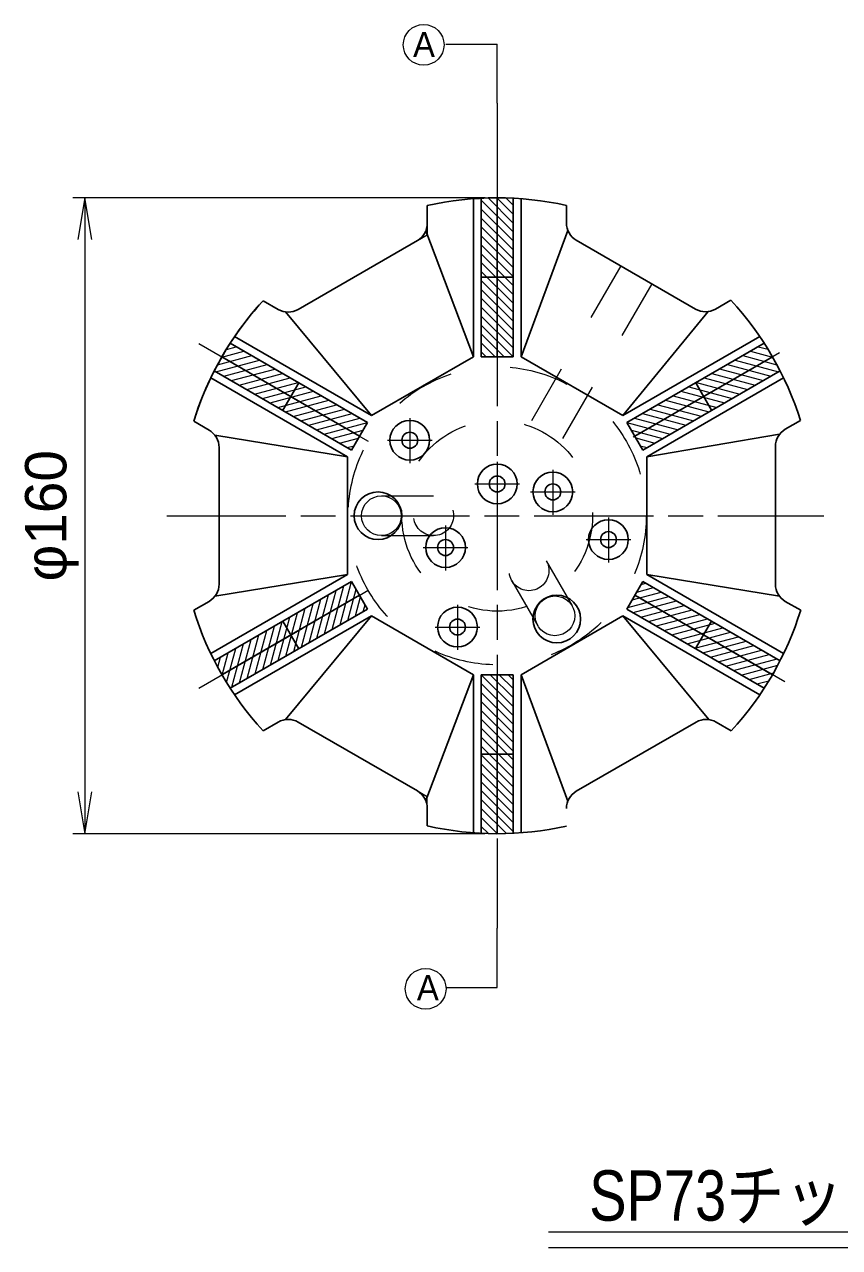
# Model space of a CAD drawing. Units: millimetres at full size, sheet at 1:2.5; details may follow other scales. Extents: x 6058 to 8158, y -37 to 1448.
# Drawn here: x 6767.2 to 6972.3, y 309.9 to 617.7 of the extents above; entities that cross this region are included whole.
import ezdxf
from ezdxf.enums import TextEntityAlignment as Align

# ---------------------------------------------------------------- set-up
doc = ezdxf.new("R2010")
doc.units = ezdxf.units.MM
doc.header["$LTSCALE"] = 2.5
for name, pattern in [('CHAIN', [18.5, 12, -1.5, 3.5, -1.5]), ('CHAIN_DOUBLE_DASH', [23.5, 12, -1.5, 3.5, -1.5, 3.5, -1.5]), ('DASHED_SPACED', [12, 6, -6])]:
    doc.linetypes.add(name, pattern=pattern)
for name, color, linetype, lineweight in [('1外形線', 7, 'Continuous', 30), ('2細い実線', 3, 'Continuous', 20), ('3隠れ線', 2, 'DASHED_SPACED', 13), ('4中心線', 1, 'CHAIN', 15), ('5想像線', 6, 'CHAIN_DOUBLE_DASH', 13), ('6寸法線', 4, 'Continuous', 13)]:
    doc.layers.add(name, color=color, linetype=linetype, lineweight=lineweight)
doc.styles.add('ＭＳ Ｐゴシック', font='')
doc.styles.get('ＭＳ Ｐゴシック').set_extended_font_data('MS PGothic')

# ---------------------------------------------------------------- blocks, each defined once
blk = doc.blocks.new('open_arrow')
at = {"color": 0, "linetype": 'Continuous', "lineweight": -2}
blk.add_lwpolyline([(7.5, 1.25), (0, 0), (7.5, -1.25)], dxfattribs=at)

msp = doc.modelspace()

# ---------------------------------------------------------------- linework, layer by layer
at = {"layer": '1外形線'}
for p, q in [((6880.173, 573.838), (6880.173, 534.063)), ((6882.173, 573.963), (6882.173, 534.063)), ((6886.173, 574.063), (6886.173, 534.063)), ((6890.173, 573.963), (6890.173, 534.063)), ((6892.173, 573.838), (6892.173, 534.063)), ((6868.579, 572.105), (6868.579, 567.621)), ((6903.579, 572.147), (6903.579, 567.73)), ((6866.079, 563.291), (6836.079, 545.971)), ((6868.205, 565.724), (6880.173, 534.063)), ((6903.949, 565.842), (6892.173, 534.063)), ((6936.079, 546.079), (6906.079, 563.4)), ((6882.173, 554.063), (6890.173, 554.063)), ((6827.254, 548.179), (6831.079, 545.971)), ((6944.962, 548.321), (6941.079, 546.079)), ((6832.899, 545.347), (6854.532, 519.26)), ((6917.814, 519.26), (6939.249, 545.455)), ((6820.086, 539.147), (6854.532, 519.26)), ((6917.814, 519.26), (6952.26, 539.147)), ((6818.978, 537.477), (6853.532, 517.528)), ((6918.814, 517.528), (6953.369, 537.477)), ((6816.891, 534.063), (6851.532, 514.063)), ((6854.532, 519.26), (6880.173, 534.063)), ((6882.173, 534.063), (6890.173, 534.063)), ((6892.173, 534.063), (6917.814, 519.26)), ((6920.814, 514.063), (6955.455, 534.063)), ((6814.978, 530.549), (6849.532, 510.599)), ((6922.814, 510.599), (6957.369, 530.549)), ((6814.086, 528.755), (6848.532, 508.867)), ((6836.212, 527.528), (6832.212, 520.599)), ((6923.814, 508.867), (6958.26, 528.755)), ((6940.135, 520.599), (6936.135, 527.528)), ((6809.79, 517.847), (6813.673, 515.605)), ((6853.532, 517.528), (6849.532, 510.599)), ((6922.814, 510.599), (6918.814, 517.528)), ((6962.498, 518.031), (6958.673, 515.823)), ((6815.129, 514.333), (6848.532, 508.867)), ((6923.814, 508.867), (6957.223, 514.558)), ((6816.173, 476.852), (6816.173, 511.275)), ((6956.173, 476.852), (6956.173, 511.493)), ((6848.532, 508.867), (6848.532, 479.26)), ((6923.814, 508.867), (6923.814, 479.26)), ((6814.086, 459.372), (6848.532, 479.26)), ((6814.978, 457.578), (6849.532, 477.528)), ((6815.129, 473.794), (6848.532, 479.26)), ((6853.532, 470.599), (6849.532, 477.528)), ((6918.814, 470.599), (6922.814, 477.528)), ((6957.369, 457.578), (6922.814, 477.528)), ((6958.26, 459.372), (6923.814, 479.26)), ((6923.814, 479.26), (6957.217, 473.794)), ((6816.891, 454.063), (6851.532, 474.063)), ((6955.455, 454.063), (6920.814, 474.063)), ((6809.79, 470.28), (6813.673, 472.522)), ((6962.556, 470.28), (6958.673, 472.522)), ((6818.978, 450.649), (6853.532, 470.599)), ((6820.086, 448.98), (6854.532, 468.867)), ((6832.899, 442.78), (6854.532, 468.867)), ((6854.532, 468.867), (6880.176, 454.063)), ((6892.173, 454.063), (6917.814, 468.867)), ((6952.26, 448.98), (6917.814, 468.867)), ((6917.814, 468.867), (6939.447, 442.78)), ((6953.369, 450.649), (6918.814, 470.599)), ((6836.212, 460.599), (6832.212, 467.528)), ((6936.091, 460.624), (6940.091, 467.553)), ((6868.205, 422.403), (6880.173, 454.063)), ((6880.176, 414.289), (6880.176, 454.063)), ((6882.176, 414.163), (6882.176, 454.076)), ((6882.176, 454.063), (6890.173, 454.063)), ((6886.173, 414.063), (6886.173, 454.063)), ((6890.173, 414.163), (6890.173, 454.063)), ((6892.173, 414.289), (6892.173, 454.063)), ((6903.949, 422.285), (6892.173, 454.063)), ((6827.254, 439.948), (6831.079, 442.156)), ((6836.079, 442.156), (6866.079, 424.836)), ((6906.079, 424.727), (6936.267, 442.156)), ((6945.093, 439.948), (6941.267, 442.156)), ((6882.176, 434.063), (6890.173, 434.063)), ((6868.579, 416.022), (6868.579, 420.506))]:
    msp.add_line(p, q, dxfattribs=at)
for centre, radius in [((6864.173, 513.063), 5), ((6864.173, 513.063), 2), ((6886.173, 502.063), 5), ((6900.173, 500.063), 5), ((6886.173, 502.063), 2), ((6900.173, 500.063), 2), ((6856.173, 494.063), 6), ((6914.173, 488.063), 5), ((6873.173, 486.063), 5), ((6914.173, 488.063), 2), ((6873.173, 486.063), 2), ((6901.173, 468.083), 6), ((6876.173, 466.063), 5), ((6876.173, 466.063), 2)]:
    msp.add_circle(centre, radius, dxfattribs=at)
for centre, radius, start, end in [((6886.173, 494.063), 80, 77.43357, 102.70484), ((6863.579, 567.621), 5, 300, 0), ((6908.579, 567.73), 5, 180, 240), ((6886.173, 494.063), 80, 137.43357, 162.70484), ((6886.173, 494.063), 80, 17.43357, 42.70484), ((6886.173, 494.063), 80, 138.46304, 161.53696), ((6833.579, 550.301), 5, 240, 300), ((6938.579, 550.41), 5, 240, 300), ((6811.173, 511.275), 5, 0, 60), ((6961.173, 511.493), 5, 120, 180), ((6811.173, 476.852), 5, 300, 0), ((6961.173, 476.852), 5, 180, 240), ((6886.173, 494.063), 80, 197.29516, 222.56643), ((6886.173, 494.063), 80, 317.43357, 342.70484), ((6833.579, 437.826), 5, 60, 120), ((6938.767, 437.826), 5, 60, 120), ((6863.579, 420.506), 5, 0, 60), ((6908.579, 420.397), 5, 120, 180), ((6886.173, 494.063), 80, 257.29516, 282.56643)]:
    msp.add_arc(centre, radius, start, end, dxfattribs=at)
at = {"layer": '2細い実線'}
for p, q in [((6882.173, 573.479), (6890.173, 565.479)), ((6883.867, 574.03), (6890.173, 567.724)), ((6886.079, 574.063), (6890.173, 569.969)), ((6888.354, 574.034), (6890.173, 572.214)), ((6882.173, 571.234), (6890.173, 563.234)), ((6882.173, 568.989), (6890.173, 560.989)), ((6882.173, 566.744), (6890.173, 558.744)), ((6882.173, 564.499), (6890.173, 556.499)), ((6882.173, 562.254), (6890.173, 554.254)), ((6882.173, 560.009), (6890.173, 552.009)), ((6882.173, 557.764), (6890.173, 549.764)), ((6882.173, 555.518), (6890.173, 547.518)), ((6882.173, 553.273), (6890.173, 545.273)), ((6882.173, 551.028), (6890.173, 543.028)), ((6882.173, 548.783), (6890.173, 540.783)), ((6882.173, 546.538), (6890.173, 538.538)), ((6882.173, 544.293), (6890.173, 536.293)), ((6882.173, 542.048), (6890.173, 534.048)), ((6882.173, 539.803), (6887.913, 534.063)), ((6818.007, 535.937), (6820.493, 536.603)), ((6882.173, 537.558), (6885.668, 534.063)), ((6951.867, 536.611), (6954.331, 535.95)), ((6815.397, 530.307), (6826.326, 533.235)), ((6815.767, 532.05), (6824.381, 534.358)), ((6816.844, 533.982), (6822.437, 535.48)), ((6882.173, 535.313), (6883.423, 534.063)), ((6946.034, 533.243), (6956.962, 530.315)), ((6947.978, 534.366), (6956.572, 532.063)), ((6949.923, 535.488), (6955.495, 533.995)), ((6817.342, 529.185), (6828.27, 532.113)), ((6819.286, 528.062), (6830.214, 530.99)), ((6821.23, 526.939), (6832.158, 529.868)), ((6940.201, 529.875), (6951.13, 526.947)), ((6942.146, 530.998), (6953.074, 528.07)), ((6944.09, 532.12), (6955.018, 529.192)), ((6823.174, 525.817), (6834.103, 528.745)), ((6825.119, 524.694), (6836.047, 527.623)), ((6827.063, 523.572), (6837.991, 526.5)), ((6934.368, 526.508), (6945.297, 523.58)), ((6936.313, 527.63), (6947.241, 524.702)), ((6938.257, 528.753), (6949.185, 525.825)), ((6829.007, 522.449), (6839.935, 525.378)), ((6830.952, 521.327), (6841.88, 524.255)), ((6930.48, 524.263), (6941.408, 521.335)), ((6932.424, 525.385), (6943.352, 522.457)), ((6832.896, 520.204), (6843.824, 523.133)), ((6834.84, 519.082), (6845.768, 522.01)), ((6836.784, 517.959), (6847.713, 520.887)), ((6924.647, 520.895), (6935.575, 517.967)), ((6926.591, 522.018), (6937.52, 519.089)), ((6928.536, 523.14), (6939.464, 520.212)), ((6838.729, 516.837), (6849.657, 519.765)), ((6840.673, 515.714), (6851.601, 518.642)), ((6842.617, 514.592), (6853.524, 517.514)), ((6918.814, 517.528), (6929.742, 514.599)), ((6920.758, 518.65), (6931.687, 515.722)), ((6922.703, 519.773), (6933.631, 516.844)), ((6844.562, 513.469), (6852.402, 515.57)), ((6919.937, 515.583), (6927.798, 513.477)), ((6846.506, 512.347), (6851.279, 513.626)), ((6848.45, 511.224), (6850.157, 511.681)), ((6921.059, 513.639), (6925.854, 512.354)), ((6922.182, 511.695), (6923.91, 511.232)), ((6846.617, 466.607), (6849.54, 477.514)), ((6922.395, 476.802), (6923.54, 477.109)), ((6840.784, 463.239), (6843.713, 474.168)), ((6842.729, 464.362), (6845.657, 475.29)), ((6844.673, 465.484), (6847.601, 476.413)), ((6848.562, 467.73), (6850.662, 475.57)), ((6920.15, 472.914), (6927.428, 474.864)), ((6921.273, 474.858), (6925.484, 475.986)), ((6836.896, 460.994), (6839.824, 471.923)), ((6838.84, 462.117), (6841.768, 473.045)), ((6850.506, 468.852), (6851.785, 473.626)), ((6852.45, 469.975), (6852.907, 471.681)), ((6919.028, 470.969), (6929.372, 473.741)), ((6920.389, 469.69), (6931.317, 472.619)), ((6922.333, 468.568), (6933.261, 471.496)), ((6831.063, 457.627), (6833.991, 468.555)), ((6833.007, 458.749), (6835.935, 469.677)), ((6834.952, 459.872), (6837.88, 470.8)), ((6924.277, 467.445), (6935.205, 470.373)), ((6926.221, 466.323), (6937.15, 469.251)), ((6928.166, 465.2), (6939.094, 468.128)), ((6825.23, 454.259), (6828.158, 465.187)), ((6827.174, 455.382), (6830.103, 466.31)), ((6829.119, 456.504), (6832.047, 467.432)), ((6930.11, 464.078), (6941.038, 467.006)), ((6932.054, 462.955), (6942.982, 465.883)), ((6933.999, 461.833), (6944.927, 464.761)), ((6819.397, 450.892), (6822.326, 461.82)), ((6821.342, 452.014), (6824.27, 462.942)), ((6823.286, 453.137), (6826.214, 464.065)), ((6935.943, 460.71), (6946.871, 463.638)), ((6937.887, 459.588), (6948.815, 462.516)), ((6816.938, 453.982), (6818.437, 459.575)), ((6818.073, 452.083), (6820.381, 460.697)), ((6939.831, 458.465), (6950.76, 461.393)), ((6941.776, 457.343), (6952.704, 460.271)), ((6943.72, 456.22), (6954.648, 459.148)), ((6815.827, 455.967), (6816.493, 458.452)), ((6945.664, 455.097), (6956.592, 458.026)), ((6947.609, 453.975), (6956.768, 456.429)), ((6890.173, 446.079), (6882.176, 454.076)), ((6890.173, 448.324), (6884.434, 454.063)), ((6890.173, 450.569), (6886.679, 454.063)), ((6890.173, 452.814), (6888.924, 454.063)), ((6949.553, 452.852), (6955.706, 454.501)), ((6951.497, 451.73), (6954.559, 452.55)), ((6890.173, 443.834), (6882.176, 451.831)), ((6890.173, 441.589), (6882.176, 449.586)), ((6890.173, 439.344), (6882.176, 447.341)), ((6890.173, 437.099), (6882.176, 445.096)), ((6890.173, 434.853), (6882.176, 442.851)), ((6890.173, 432.608), (6882.176, 440.606)), ((6890.173, 430.363), (6882.176, 438.361)), ((6890.173, 428.118), (6882.176, 436.116)), ((6890.173, 425.873), (6882.176, 433.871)), ((6890.173, 423.628), (6882.176, 431.626)), ((6890.173, 421.383), (6882.176, 429.381)), ((6890.173, 419.138), (6882.176, 427.136)), ((6890.173, 416.893), (6882.176, 424.89)), ((6890.173, 414.648), (6882.176, 422.645)), ((6888.479, 414.097), (6882.176, 420.4)), ((6886.267, 414.063), (6882.176, 418.155)), ((6883.993, 414.093), (6882.176, 415.91))]:
    msp.add_line(p, q, dxfattribs=at)
for centre in [(6857.031, 494.063), (6900.711, 468.883)]:
    msp.add_circle(centre, 5, dxfattribs=at)
at = {"layer": '3隠れ線'}
for p, q in [((6917.276, 556.935), (6894.063, 516.729)), ((6925.07, 552.435), (6901.857, 512.229)), ((6857.031, 499.063), (6870.173, 499.063)), ((6857.031, 489.063), (6870.173, 489.063)), ((6898.503, 482.707), (6905.041, 471.383)), ((6889.843, 477.707), (6896.381, 466.383))]:
    msp.add_line(p, q, dxfattribs=at)
for centre, radius in [((6886.173, 494.063), 37.5), ((6886.173, 494.063), 24), ((6870.173, 494.063), 5), ((6894.173, 480.207), 5)]:
    msp.add_circle(centre, radius, dxfattribs=at)
at = {"layer": '4中心線'}
for p, q in [((6886.173, 597.859), (6886.173, 390.267)), ((6811.086, 537.415), (6853.697, 512.813)), ((6957.181, 535.06), (6918.649, 512.813)), ((6864.173, 518.629), (6864.173, 507.323)), ((6858.535, 513.063), (6869.811, 513.063)), ((6886.173, 507.629), (6886.173, 496.323)), ((6900.173, 505.629), (6900.173, 494.323)), ((6880.535, 502.063), (6891.811, 502.063)), ((6894.535, 500.063), (6905.811, 500.063)), ((6802.987, 494.063), (6968.345, 494.063)), ((6914.173, 493.629), (6914.173, 482.323)), ((6873.173, 491.629), (6873.173, 480.323)), ((6908.535, 488.063), (6919.811, 488.063)), ((6867.535, 486.063), (6878.811, 486.063)), ((6811.086, 450.712), (6853.697, 475.313)), ((6958.526, 452.291), (6918.649, 475.313)), ((6876.173, 471.629), (6876.173, 460.323)), ((6870.535, 466.063), (6881.811, 466.063))]:
    msp.add_line(p, q, dxfattribs=at)
at = {"layer": '5想像線'}
for p, q in [((6868.579, 567.621), (6868.579, 564.734)), ((6866.079, 563.291), (6868.579, 564.734)), ((6866.079, 424.836), (6868.579, 423.392)), ((6868.579, 420.506), (6868.579, 423.392))]:
    msp.add_line(p, q, dxfattribs=at)
at = {"layer": '6寸法線'}
for p, q in [((6873.253, 612.737), (6886.173, 612.737)), ((6886.173, 597.859), (6886.173, 612.737)), ((6883.173, 574.063), (6779.377, 574.063)), ((6782.377, 574.063), (6782.377, 414.063)), ((6883.077, 414.063), (6779.377, 414.063)), ((6886.173, 375.39), (6886.173, 390.267)), ((6873.253, 375.39), (6886.173, 375.39)), ((6899.108, 313.867), (7055.222, 313.867)), ((6899.108, 309.921), (7055.222, 309.921))]:
    msp.add_line(p, q, dxfattribs=at)
for centre in [(6867.665, 612.564), (6868.159, 375.009)]:
    msp.add_circle(centre, 5.128, dxfattribs=at)

# ---------------------------------------------------------------- block references
at = {"layer": '6寸法線', "xscale": 1.4, "yscale": 1.4}
for p, rotation in [((6782.377, 574.063), 270), ((6782.377, 414.063), 90)]:
    msp.add_blockref('open_arrow', p, dxfattribs=dict(at, rotation=rotation))

# ---------------------------------------------------------------- texts
at = {"layer": '6寸法線', "style": 'ＭＳ Ｐゴシック'}
for p in [(6864.986, 607.581), (6865.957, 370.234)]:
    msp.add_text('A', height=6.334, dxfattribs=at).set_placement(p, align=Align.BOTTOM_LEFT)
at = {"layer": '6寸法線', "style": 'ＭＳ Ｐゴシック', "width": 1.05}
msp.add_text('φ160', height=10.39, rotation=90, dxfattribs=at).set_placement((6772.546, 494.063), align=Align.MIDDLE_CENTER)
at = {"layer": '6寸法線', "color": 7, "style": 'ＭＳ Ｐゴシック', "width": 0.85}
msp.add_text('SP73チップ付ビット', height=12.67, dxfattribs=at).set_placement((6977.976, 323.016), align=Align.MIDDLE_CENTER)

doc.saveas('drawing.dxf')
